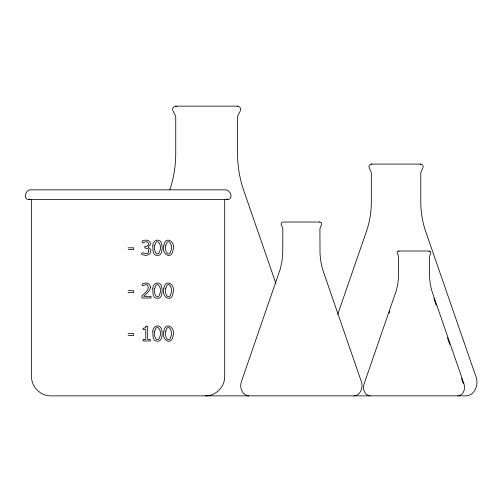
<?xml version="1.0" encoding="UTF-8"?>
<svg xmlns="http://www.w3.org/2000/svg" width="502" height="502" viewBox="0 0 502 502"><rect width="100%" height="100%" fill="white"/><g stroke="black" fill="none" stroke-linecap="round" stroke-linejoin="round"><path stroke-width="0.75" d="M169.852 189.662C173.805 177.99 175.725 165.666 175.744 153.355L175.744 117.255C175.644 113.264 168.71 108.325 175.744 106.135L237.553 106.135C244.587 108.325 237.653 113.264 237.553 117.255L237.553 153.355C237.565 165.924 239.586 178.505 243.69 190.396L275.924 283.53M337.796 314.189L366.422 231.485C369.704 221.978 371.323 211.913 371.336 201.854L371.329 172.977C371.047 169.839 366.121 165.71 371.336 164.085L420.783 164.085C425.991 165.71 421.065 169.839 420.783 172.977L420.783 201.854C420.789 211.913 422.408 221.978 425.69 231.485L476.04 376.952C478.87 384.375 474.999 395.457 466.107 395.865L50.853 395.865C40.53 396.078 31.319 386.873 31.538 376.544L31.538 199.407M389.088 313.33L389.853 311.114M429.078 251.251C432.498 250.868 430.001 254.79 429.492 256.56L429.574 277.782L430.264 284.063L431.632 290.175L464.03 384.043C465.793 388.68 463.377 395.607 457.818 395.865M420.199 164.386L420.783 164.085M319.611 222.129C323.796 222.606 320.289 226.421 319.918 228.699L320.025 254.163L320.847 261.705L322.485 269.034L361.365 381.683C363.486 387.249 360.587 395.557 353.91 395.865M237.157 106.236L237.553 106.135M29.932 199.062C22.339 201.446 25.062 188.495 31.538 189.838L224.689 189.838C229.872 188.94 234.239 198.566 227.908 199.495L28.319 199.495M319.918 222.028L282.833 222.028C278.924 223.246 282.62 226.346 282.833 228.699L282.733 254.163L281.904 261.705L280.267 269.034L241.387 381.683C239.266 387.249 242.171 395.557 248.841 395.865M429.492 251L398.588 251C395.331 252.017 398.406 254.602 398.582 256.56L398.5 277.782L397.81 284.063L396.448 290.175L364.044 384.043C362.281 388.68 364.697 395.607 370.256 395.865M205.374 395.865C215.697 396.078 224.902 386.873 224.689 376.544L224.689 199.407M128.11 247.8L133.676 247.8L133.676 249.588L128.11 249.588M128.11 290.696L133.676 290.696L133.676 292.484L128.11 292.484M128.11 333.629L133.676 333.629L133.676 335.418L128.11 335.418M175.744 106.135L176.472 106.518M371.336 164.085L371.919 164.386M398.588 251L398.996 251.251M227.908 199.495L226.295 199.062M433.872 298.552L436.175 305.203M447.433 337.721L449.736 344.372M461.501 378.364L463.29 383.534M152.803 245.936L153.016 251.163L153.869 253.541A3.809 3.683 90 0 0 156.298 255.311L158.55 255.311A3.847 3.715 -90 0 0 160.979 253.579C162.579 250.021 162.566 245.603 160.991 242.039A3.815 3.683 90 0 0 158.563 240.251C155.068 239.247 152.652 242.786 152.803 245.936M152.803 288.832L153.016 294.059L153.869 296.444A3.809 3.683 90 0 0 156.298 298.207L158.55 298.213A3.847 3.715 -90 0 0 160.979 296.475C162.579 292.923 162.566 288.499 160.991 284.935A3.815 3.683 -90 0 0 158.563 283.153C155.068 282.149 152.652 285.682 152.803 288.832M152.803 331.766L153.016 336.993L153.869 339.371A3.809 3.683 90 0 0 156.298 341.14L158.55 341.14A3.847 3.715 -90 0 0 160.979 339.408C162.579 335.851 162.566 331.433 160.991 327.869A3.815 3.683 -90 0 0 158.563 326.08C155.068 325.076 152.652 328.615 152.803 331.766M163.834 245.936C161.042 254.388 172.117 260.406 173.083 249.619C175.863 241.186 164.8 235.149 163.834 245.936M163.834 288.832C161.042 297.291 172.117 303.302 173.083 292.515C175.863 284.082 164.8 278.052 163.834 288.832M163.834 331.766C161.042 340.218 172.117 346.236 173.083 335.449C175.863 327.015 164.8 320.979 163.834 331.766M154.842 245.208C152.577 249.607 157.885 259.032 160.006 250.404C162.303 245.949 156.931 236.486 154.842 245.208M154.842 288.104C152.577 292.509 157.885 301.934 160.006 293.306C162.303 288.845 156.931 279.388 154.842 288.104M154.842 331.031C152.577 335.436 157.885 344.861 160.006 336.233C162.303 331.778 156.931 322.315 154.842 331.031M165.873 245.208C163.608 249.607 168.917 259.032 171.038 250.404C173.334 245.949 167.963 236.486 165.873 245.208M165.873 288.104C163.608 292.509 168.917 301.934 171.038 293.306C173.334 288.845 167.963 279.388 165.873 288.104M165.873 331.031C163.608 335.436 168.917 344.861 171.038 336.233C173.334 331.778 167.963 322.315 165.873 331.031M148.768 250.623C148.937 257.539 140.152 249.544 141.84 254.52L145.856 255.43L148.755 254.658A4.568 4.411 90 0 0 150.424 252.588C153.047 246.771 144.476 248.728 150.28 244.807C151.692 240.132 145.235 239.077 142.242 241.029C141.125 245.585 145.705 239.975 147.72 242.284C149.853 244.141 147.199 247.078 144.84 246.338L144.84 247.975L147.889 248.503L148.768 250.623M150.412 287.069C150.255 291.179 146.352 293.62 143.804 296.331L151.027 296.331L151.027 298.019L141.959 298.019L141.959 295.96C144.356 293.13 150.154 289.61 147.682 285.318C145.775 282.733 141.106 288.531 142.261 283.912C145.147 282.18 150.575 282.827 150.412 287.069M146.138 326.212L145.335 327.831L143.114 328.264L143.114 329.601L145.775 329.601L145.775 339.452L143.114 339.452L143.114 340.952L150.274 340.952L150.274 339.452L147.67 339.452L147.67 326.212L146.138 326.212"/></g></svg>
